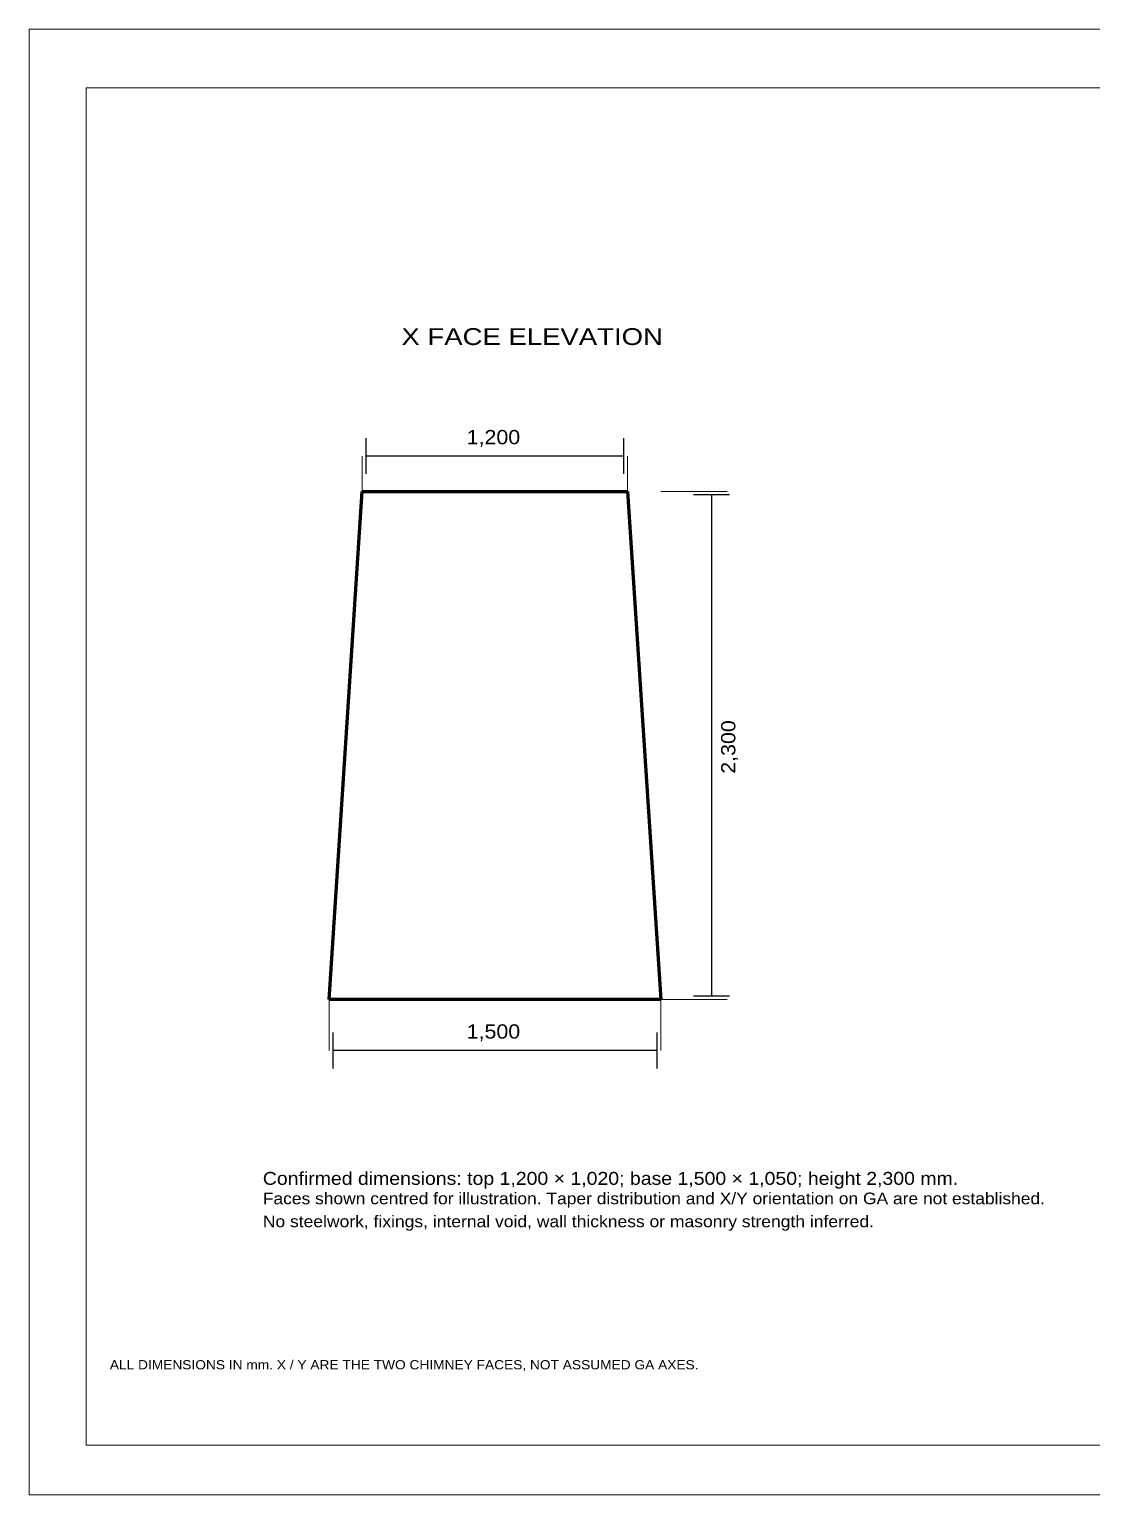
# Model space of a CAD drawing. Header units: millimetres. Extents: x 5 to 415, y 5 to 287.
# Drawn here: x 4.9 to 209.7, y 4.9 to 287.5 of the extents above; entities that cross this region are included whole.
import ezdxf

# ---------------------------------------------------------------- set-up
doc = ezdxf.new("R2010")
doc.units = ezdxf.units.MM
doc.layers.add('SHEET_GEOMETRY', color=7, linetype='Continuous')
doc.layers.add('SHEET_TEXT', color=7, linetype='Continuous')

msp = doc.modelspace()

# ---------------------------------------------------------------- linework, layer by layer
at = {"layer": 'SHEET_GEOMETRY', "lineweight": 15}
for p, q in [((4.94, 287.48), (414.51, 287.48)), ((4.94, 4.9), (4.94, 287.48)), ((15.88, 276.19), (330.91, 276.19)), ((15.88, 14.43), (15.88, 276.19)), ((330.91, 14.43), (15.88, 14.43)), ((414.51, 4.9), (4.94, 4.9))]:
    msp.add_line(p, q, dxfattribs=at)
at = {"layer": 'SHEET_GEOMETRY', "lineweight": 25}
for p, q in [((69.82, 208.65), (69.82, 208.65)), ((69.82, 208.65), (69.82, 201.73)), ((119.56, 201.73), (119.56, 208.65)), ((72.93, 205.19), (69.82, 205.19)), ((76.04, 205.19), (72.93, 205.19)), ((79.14, 205.19), (76.04, 205.19)), ((82.25, 205.19), (79.14, 205.19)), ((85.36, 205.19), (82.25, 205.19)), ((88.47, 205.19), (85.36, 205.19)), ((91.58, 205.19), (88.47, 205.19)), ((94.69, 205.19), (91.58, 205.19)), ((97.8, 205.19), (94.69, 205.19)), ((100.91, 205.19), (97.8, 205.19)), ((104.02, 205.19), (100.91, 205.19)), ((107.13, 205.19), (104.02, 205.19)), ((110.24, 205.19), (107.13, 205.19)), ((113.35, 205.19), (110.24, 205.19)), ((116.45, 205.19), (113.35, 205.19)), ((119.56, 205.19), (116.45, 205.19)), ((119.56, 201.73), (119.56, 201.73)), ((139.91, 197.68), (132.98, 197.68)), ((136.45, 197.68), (136.45, 191.64)), ((139.91, 197.68), (139.91, 197.68)), ((136.45, 191.64), (136.45, 185.6)), ((136.45, 185.6), (136.45, 179.56)), ((136.45, 179.56), (136.45, 173.53)), ((136.45, 173.53), (136.45, 167.49)), ((136.45, 167.49), (136.45, 161.45)), ((136.45, 161.45), (136.45, 155.41)), ((136.45, 155.41), (136.45, 149.37)), ((136.45, 149.37), (136.45, 143.33)), ((136.45, 143.33), (136.45, 137.3)), ((136.45, 137.3), (136.45, 131.26)), ((136.45, 131.26), (136.45, 125.22)), ((136.45, 125.22), (136.45, 119.18)), ((136.45, 119.18), (136.45, 113.14)), ((136.45, 113.14), (136.45, 107.11)), ((136.45, 107.11), (136.45, 101.07)), ((132.98, 101.07), (132.98, 101.07)), ((132.98, 101.07), (139.91, 101.07)), ((63.43, 94.04), (63.43, 94.04)), ((63.43, 94.04), (63.43, 87.11)), ((125.95, 87.11), (125.95, 94.04)), ((67.33, 90.57), (63.43, 90.57)), ((71.24, 90.57), (67.33, 90.57)), ((75.15, 90.57), (71.24, 90.57)), ((79.06, 90.57), (75.15, 90.57)), ((82.97, 90.57), (79.06, 90.57)), ((86.87, 90.57), (82.97, 90.57)), ((90.78, 90.57), (86.87, 90.57)), ((94.69, 90.57), (90.78, 90.57)), ((98.6, 90.57), (94.69, 90.57)), ((102.51, 90.57), (98.6, 90.57)), ((106.41, 90.57), (102.51, 90.57)), ((110.32, 90.57), (106.41, 90.57)), ((114.23, 90.57), (110.32, 90.57)), ((118.14, 90.57), (114.23, 90.57)), ((122.05, 90.57), (118.14, 90.57)), ((125.95, 90.57), (122.05, 90.57)), ((125.95, 87.11), (125.95, 87.11))]:
    msp.add_line(p, q, dxfattribs=at)
at = {"layer": 'SHEET_GEOMETRY', "lineweight": 20}
for p, q in [((69.13, 198.37), (69.13, 205.19)), ((120.25, 198.37), (120.25, 205.19)), ((126.65, 198.37), (139.43, 198.37)), ((62.74, 100.37), (62.74, 90.57)), ((126.65, 100.37), (126.65, 90.57)), ((126.65, 100.37), (139.43, 100.37))]:
    msp.add_line(p, q, dxfattribs=at)
at = {"layer": 'SHEET_GEOMETRY', "lineweight": 60}
for p, q in [((62.74, 100.37), (69.13, 198.37)), ((69.13, 198.37), (120.25, 198.37)), ((120.25, 198.37), (126.65, 100.37)), ((126.65, 100.37), (62.74, 100.37))]:
    msp.add_line(p, q, dxfattribs=at)

# ---------------------------------------------------------------- texts
at = {"layer": 'SHEET_TEXT'}
for s, height, width, p in [('X FACE ELEVATION', 3.2399, 1.224199, (76.67, 226.6)), ('1,200', 2.741, 1.125484, (89.24, 207.47)), ('1,500', 2.741, 1.125484, (89.24, 92.86)), ('Confirmed dimensions: top 1,200 × 1,020; base 1,500 × 1,050; height 2,300 mm.', 2.4922, 1.125139, (49.95, 64.65)), ('Faces shown centred for illustration. Taper distribution and X/Y orientation on GA are not established.', 2.24298, 1.1192, (49.95, 60.91)), ('No steelwork, fixings, internal void, wall thickness or masonry strength inferred.', 2.243, 1.123612, (49.95, 56.48)), ('ALL DIMENSIONS IN mm. X / Y ARE THE TWO CHIMNEY FACES, NOT ASSUMED GA AXES.', 1.778, 1.11267, (20.46, 29.07))]:
    msp.add_text(s, height=height, dxfattribs=dict(at, width=width)).set_placement(p)
at = {"layer": 'SHEET_TEXT', "width": 1.125484}
msp.add_text('2,300', height=2.741, rotation=90, dxfattribs=at).set_placement((141.04, 143.92))

doc.saveas('drawing.dxf')
